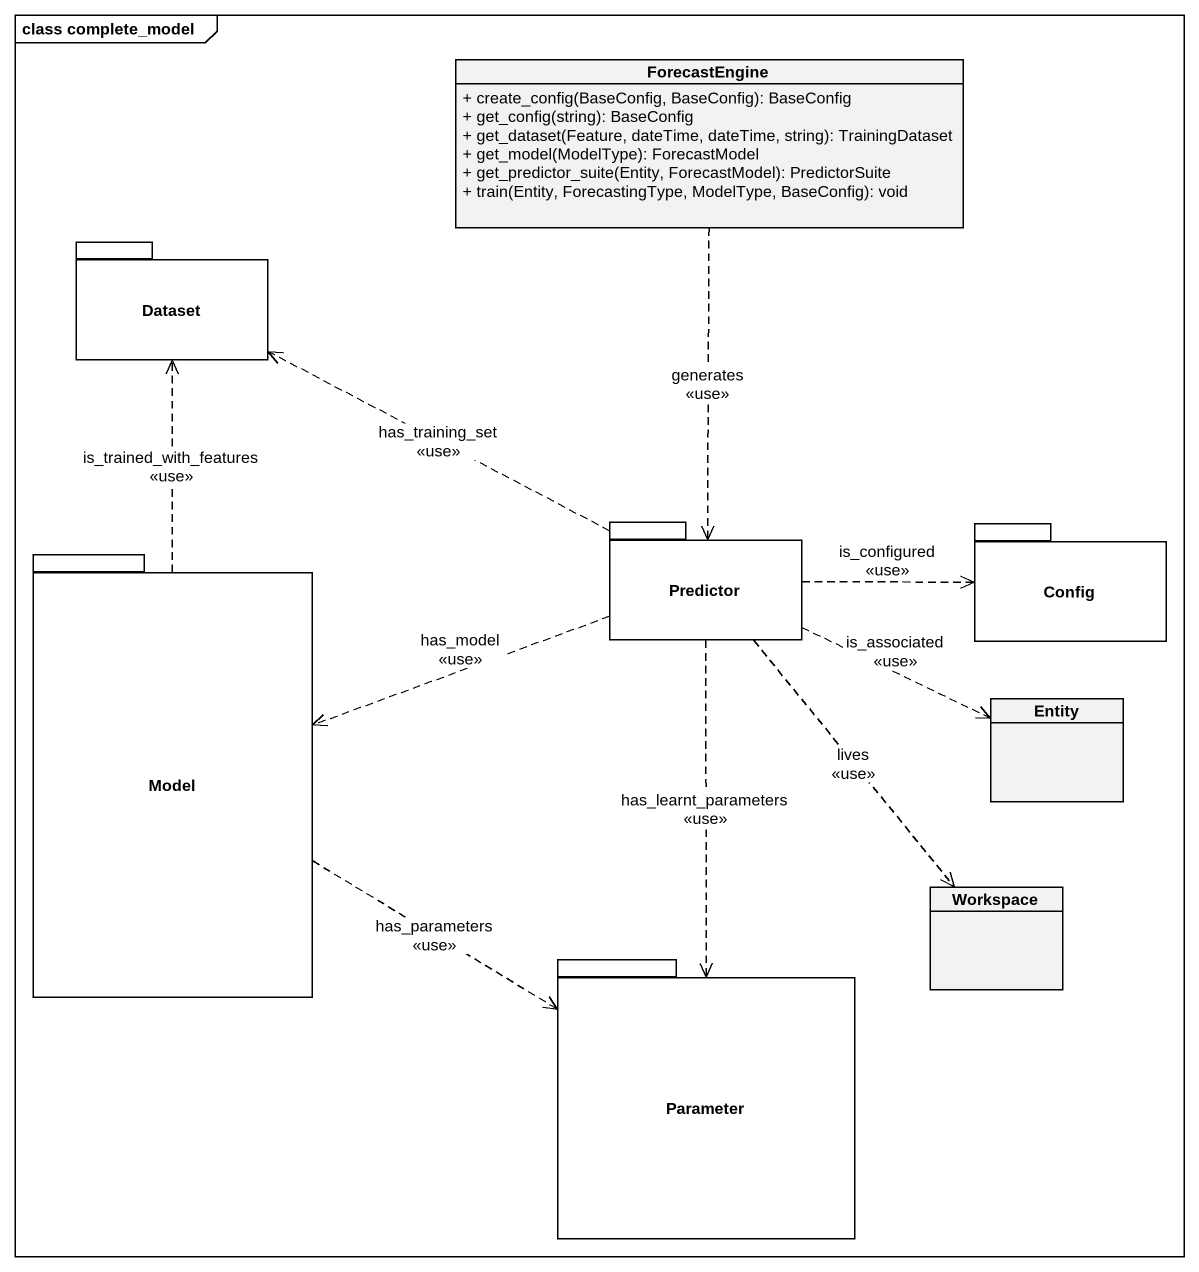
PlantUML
@startuml
mainframe class complete_model
hide circle
hide empty members
skinparam classAttributeIconSize 0
class ForecastEngine {
  + create_config(BaseConfig, BaseConfig): BaseConfig
  + get_config(string): BaseConfig
  + get_dataset(Feature, dateTime, dateTime, string): TrainingDataset
  + get_model(ModelType): ForecastModel
  + get_predictor_suite(Entity, ForecastModel): PredictorSuite
  + train(Entity, ForecastingType, ModelType, BaseConfig): void
}
package Dataset {
}
package Predictor {
}
package Config {
}
package Model {
}
class "Entity" as Entity_
class Workspace
package Parameter {
}
ForecastEngine ..> Predictor : generates\n<<use>>
Predictor .left.> Dataset : has_training_set\n<<use>>
Predictor .right.> Config : is_configured\n<<use>>
Predictor .left.> Model : has_model\n<<use>>
Predictor .right.> Entity_ : is_associated\n<<use>>
Predictor ..> Workspace : lives\n<<use>>
Predictor ..> Parameter : has_learnt_parameters\n<<use>>
Model .up.> Dataset : is_trained_with_features\n<<use>>
Model ..> Parameter : has_parameters\n<<use>>
@enduml
